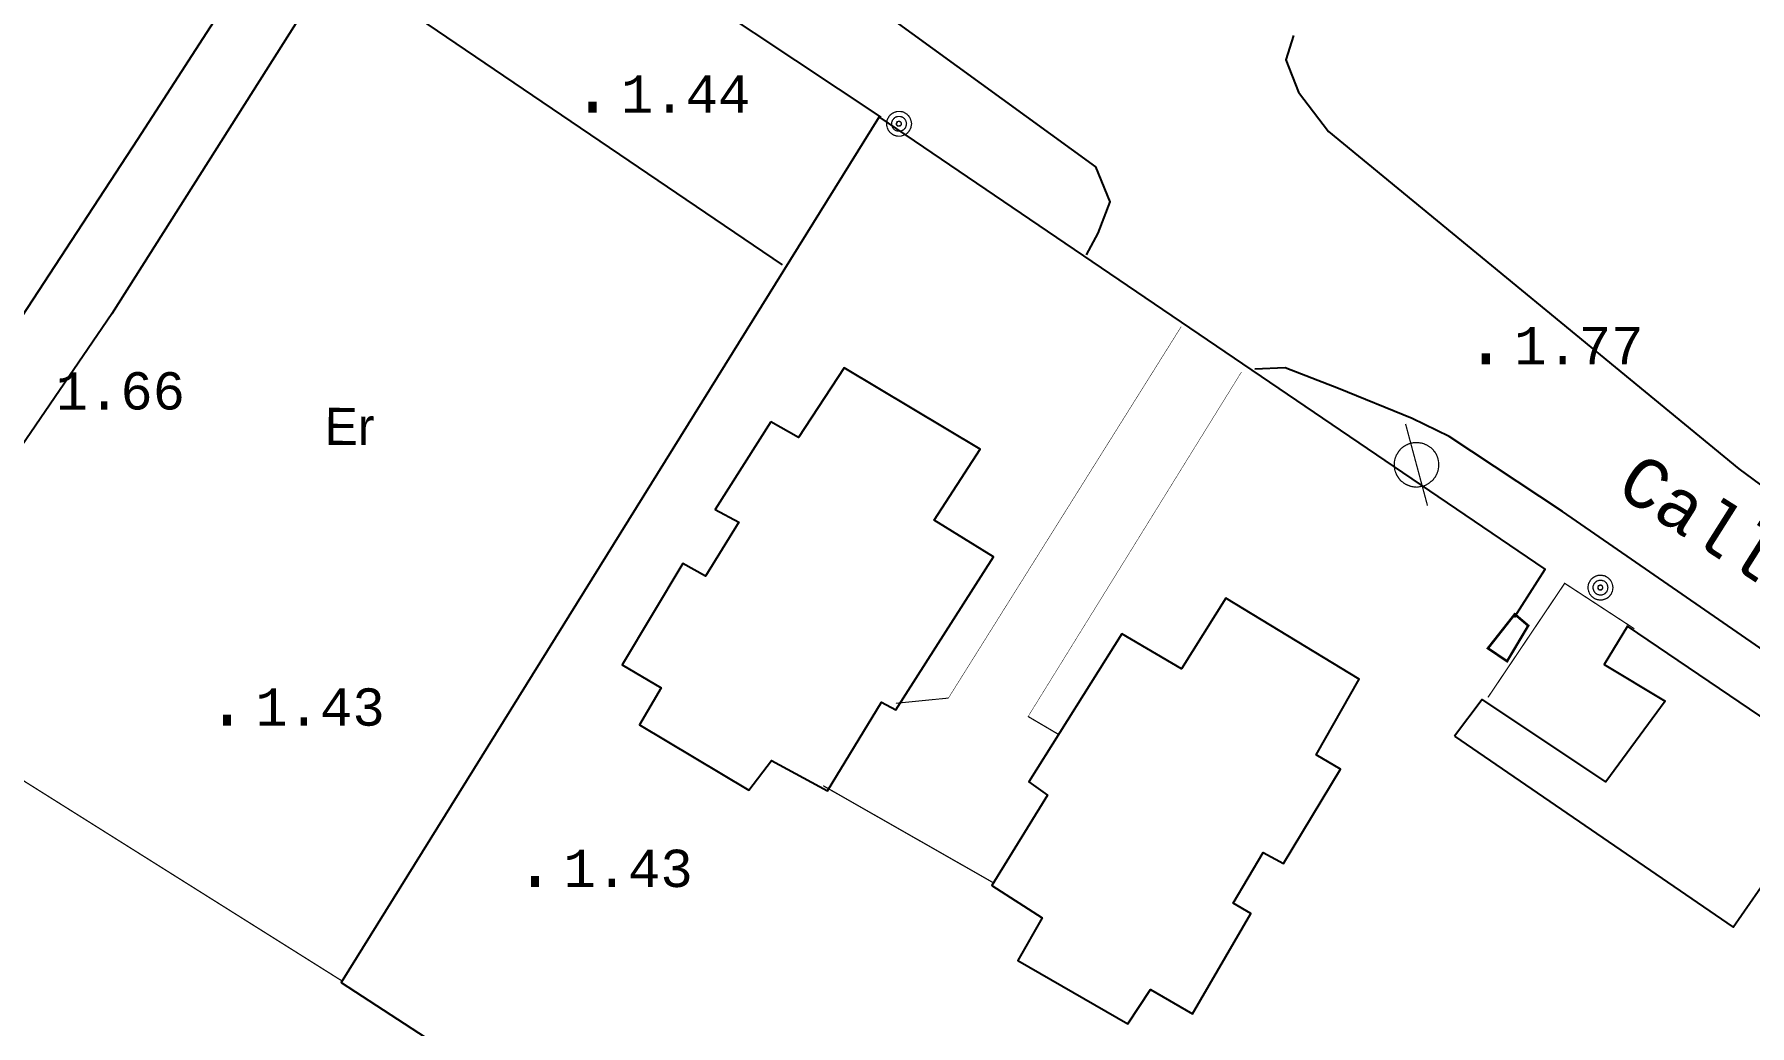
# Model space of a CAD drawing. Extents: x 743000 to 743800, y 4405200 to 4405700.
# Drawn here: x 743223 to 743291.9, y 4405416.3 to 4405456.1 of the extents above; entities that cross this region are included whole.
import ezdxf

# ---------------------------------------------------------------- set-up
doc = ezdxf.new("R2010")
doc.units = 0
doc.header["$MEASUREMENT"] = 0
for name, color, linetype in [('2', 7, 'CONTINUOUS'), ('24', 7, 'CONTINUOUS'), ('41', 7, 'CONTINUOUS'), ('42', 7, 'CONTINUOUS'), ('50', 7, 'CONTINUOUS'), ('51', 7, 'CONTINUOUS'), ('54', 7, 'CONTINUOUS'), ('6', 7, 'CONTINUOUS'), ('7', 7, 'CONTINUOUS'), ('8', 7, 'CONTINUOUS')]:
    doc.layers.add(name, color=color, linetype=linetype)
doc.styles.add('MONOTXT', font='monotxt', dxfattribs={"height": 0.2})
doc.styles.get("Standard").update_dxf_attribs({"font": 'txt', "height": 0.2})

msp = doc.modelspace()

# ---------------------------------------------------------------- linework, layer by layer
at = {"layer": '2', "color": 7, "linetype": 'Continuous'}
msp.add_3dface([(743800, 4405200), (743800, 4405700), (743000.0000000001, 4405700), (743000.0000000001, 4405200)], dxfattribs=at)
at = {"layer": '41', "color": 1, "linetype": 'Continuous', "extrusion": (-0.1403140980009736, -0.09077262520062986, 0.9859372619068413), "const_width": 0.05, "elevation": -504181.823442}
msp.add_lwpolyline([(-3295163.388251384, 2974560.180632784), (-3295166.445639862, 2974558.804342229), (-3295164.273141985, 2974553.658212327)], dxfattribs=at)
at = {"layer": '41', "color": 1, "linetype": 'Continuous', "extrusion": (-0.8517630524930423, 0.5239271918957202, 0), "const_width": 0.05, "elevation": 1675025.526704}
msp.add_lwpolyline([(-4141772.901611709, 2.61), (-4141808.956239705, 4.03)], dxfattribs=at)
at = {"layer": '41', "color": 1, "linetype": 'Continuous', "extrusion": (-0.001240661999984321, -0.001973113199975064, 0.9999972837873621), "const_width": 0.05, "elevation": -9612.042528}
msp.add_lwpolyline([(743234.8010275657, 4405407.73987354), (743216.5910415808, 4405419.189895828), (743199.9609675332, 4405394.169847125), (743220.730951548, 4405381.109821702)], dxfattribs=at)
at = {"layer": '41', "color": 1, "linetype": 'Continuous', "extrusion": (-0.5194552358123656, -0.8544976641203412, 0), "const_width": 0.05, "elevation": -4150510.495055}
msp.add_lwpolyline([(-1653291.983294287, 2.68), (-1653324.247864638, 2.32)], dxfattribs=at)
at = {"layer": '41', "color": 1, "linetype": 'Continuous'}
msp.add_polyline3d([(743282.4999999999, 4405432.72, 3.4), (743283.73, 4405434.65, 2.64), (743256.9799999999, 4405452.810000001, 2.7), (743235.3699999999, 4405418.05, 2.61), (743257.9599999998, 4405403.35, 2.61)], dxfattribs=at)
at = {"layer": '51', "color": 1, "linetype": 'Continuous', "extrusion": (0.02039352839962268, -0.003344970299938111, 0.999786434781502), "const_width": 0.1, "elevation": 425.923108}
msp.add_lwpolyline([(4467649.291031561, -20420.9084044092), (4467647.764289334, -20420.0645715258), (4467647.375777009, -20420.9084044095), (4467648.924500648, -20421.5162290981), (4467649.291031561, -20420.9084044092)], dxfattribs=at)
at = {"layer": '51', "color": 1, "linetype": 'Continuous'}
for points in [[(743252.6299999999, 4405440.560000001, 5.89), (743250.3899999999, 4405437.05, 7.2), (743251.3499999999, 4405436.53, 7.08), (743249.9999999999, 4405434.37, 7.24), (743249.0999999999, 4405434.88, 7.24), (743246.6599999998, 4405430.8, 7.34), (743248.2299999999, 4405429.88, 7.36), (743247.36, 4405428.39, 7.52), (743251.7499999999, 4405425.77, 7.52), (743252.65, 4405426.96, 7.52), (743254.9100000001, 4405425.74, 7.52), (743257.07, 4405429.31, 5.83), (743257.6499999998, 4405429, 5.83), (743261.57, 4405435.14, 5.83), (743259.19, 4405436.62, 6.75), (743261.04, 4405439.47, 5.98), (743255.5699999998, 4405442.73, 5.85), (743253.7399999999, 4405439.93, 6.15), (743252.6299999999, 4405440.560000001, 5.89)], [(743266.7199999999, 4405432.05, 5.91), (743262.9899999999, 4405426.11, 5.89), (743263.7399999999, 4405425.57, 7.54), (743261.4999999999, 4405421.94, 7.54), (743263.5199999998, 4405420.64, 7.54), (743262.55, 4405418.93, 7.54), (743266.9699999999, 4405416.38, 7.54), (743267.87, 4405417.76, 7.54), (743269.5599999998, 4405416.78, 7.54), (743271.91, 4405420.81, 7.54), (743271.19, 4405421.23, 7.54), (743272.4, 4405423.27, 6.03), (743273.22, 4405422.83, 6), (743275.51, 4405426.61, 5.91), (743274.5299999998, 4405427.19, 6.36), (743276.2499999999, 4405430.23, 5.86), (743270.8999999998, 4405433.48, 5.86), (743269.1199999999, 4405430.65, 6.63), (743266.7199999999, 4405432.05, 5.91)], [(743280.08, 4405427.94, 4), (743291.27, 4405420.27, 4.9), (743295.6299999999, 4405426.54, 4.85), (743287.0299999998, 4405432.36, 4.77), (743286.1, 4405430.82, 4.32), (743288.5399999998, 4405429.34, 5.32), (743286.16, 4405426.1, 5.29), (743281.2, 4405429.41, 4.21), (743280.08, 4405427.94, 4)]]:
    msp.add_polyline3d(points, dxfattribs=at)
at = {"layer": '54', "color": 1, "linetype": 'Continuous', "extrusion": (0.7718581900753206, -0.493119346884233, 0.4013330837871678), "const_width": 0.05, "elevation": -1598710.487183}
msp.add_lwpolyline([(4112639.340778754, 700508.1542122778), (4112621.733809084, 700507.7720879153), (4112620.420860298, 700511.9208667098)], dxfattribs=at)
at = {"layer": '54', "color": 1, "linetype": 'Continuous', "extrusion": (-0.7897008576008928, 0.4843736115005475, 0.3765033333004256), "const_width": 0.05, "elevation": 1546918.821586}
msp.add_lwpolyline([(-4143933.118546996, -628678.9906730932), (-4143916.840164809, -628679.1741761147), (-4143916.866224021, -628675.3529955486)], dxfattribs=at)
at = {"layer": '54', "color": 1, "linetype": 'Continuous', "const_width": 0.05, "elevation": 7.43}
msp.add_lwpolyline([(743254.73, 4405425.95), (743261.55, 4405422.06)], dxfattribs=at)
at = {"layer": '54', "color": 1, "linetype": 'Continuous'}
msp.add_polyline3d([(743257.06, 4405452.8, 2.48), (743241.7199999999, 4405463, 2.16), (743240.09, 4405460.27, 1.89), (743238.44, 4405456.810000001, 1.89), (743253.0799999998, 4405446.87, 2.46)], dxfattribs=at)
at = {"layer": '6', "color": 7, "linetype": 'Continuous'}
for points in [[(743060.62, 4405200, 1.66), (743071.24, 4405215.97, 1.67), (743082.66, 4405233.79, 1.67), (743094.6199999999, 4405251.49, 1.68), (743106.04, 4405269.310000001, 1.69), (743117.6, 4405287.02, 1.65), (743129.0899999999, 4405304.69, 1.64), (743135.6, 4405313.96, 1.64), (743147.89, 4405331.3, 1.65), (743158.6299999999, 4405349.060000001, 1.65), (743170.78, 4405366.18, 1.66), (743181.72, 4405383.11, 1.74), (743192.55, 4405399.96, 1.85), (743204.39, 4405417.68, 1.99), (743215.68, 4405434.3, 2), (743227.2099999998, 4405451.92, 2.1), (743238.7599999999, 4405469.79, 2.15), (743250.3499999999, 4405486.91, 1.94), (743251.19, 4405488.03, 1.91), (743251.7399999999, 4405489.01, 1.91)], [(743237.42, 4405462.68, 1.95), (743226.16, 4405444.91, 1.82), (743214.4899999999, 4405427.82, 1.8), (743203.4599999998, 4405410.75, 1.71), (743200.5899999999, 4405406.44, 1.71), (743200.14, 4405405.04, 1.7), (743200.0899999999, 4405403.43, 1.7), (743200.37, 4405401.86, 1.75), (743200.96, 4405400.39, 1.76), (743216.3099999998, 4405386.54, 1.84), (743234.1200000001, 4405375.5, 1.87), (743240.3799999999, 4405372.13, 1.87), (743251.1399999999, 4405365.98, 2), (743252.1699999998, 4405366.03, 2), (743253.07, 4405367.1, 2.36), (743253.5500000002, 4405368.1, 2.6), (743253.4499999998, 4405369.16, 2.69), (743253.8100000002, 4405370.36, 2.69)], [(743265.3099999998, 4405447.28, 2.6), (743265.7799999998, 4405448.14, 2.28), (743266.2499999999, 4405449.4, 2.15), (743265.6800000002, 4405450.810000001, 2.01), (743248.97, 4405462.95, 1.95)], [(743273.6199999999, 4405456.08, 2.36), (743273.31, 4405455.1, 2.3), (743273.82, 4405453.810000001, 2.18), (743275.02, 4405452.23, 2.13), (743291.4999999999, 4405438.68, 2.13), (743308.3699999999, 4405426.22, 2.13), (743325.6999999998, 4405413.41, 2.12), (743343.1800000002, 4405402.36, 2.12), (743360.93, 4405391.82, 2.27), (743373.74, 4405385.26, 2.3), (743374.9099999998, 4405385.32, 2.3), (743376.03, 4405386.07, 2.37), (743377.17, 4405387.23, 2.52), (743378.2599999999, 4405388.87, 2.55), (743381.26, 4405394.43, 2.43)], [(743336.3100000002, 4405400.99, 2.46), (743318.75, 4405413.51, 2.46), (743301.4, 4405425.24, 2.39), (743284.42, 4405436.97, 2.51), (743279.8699999999, 4405439.97, 2.51), (743278.38, 4405440.7, 2.51), (743275.43, 4405441.9, 2.94), (743273.2899999998, 4405442.73, 3), (743272.07, 4405442.68, 2.75)]]:
    msp.add_polyline3d(points, dxfattribs=at)
at = {"layer": '7', "color": 7, "linetype": 'Continuous', "const_width": 0.05, "elevation": 2.13}
for points in [[(743258.0199999998, 4405452.97), (743257.99, 4405452.98), (743257.9699999999, 4405453), (743257.94, 4405453.01), (743257.91, 4405453.02), (743257.87, 4405453.02), (743257.8399999999, 4405453.03), (743257.81, 4405453.03), (743257.78, 4405453.03), (743257.7499999999, 4405453.03), (743257.72, 4405453.03), (743257.6899999998, 4405453.03), (743257.66, 4405453.02), (743257.63, 4405453.01), (743257.5899999999, 4405453), (743257.57, 4405452.99), (743257.5400000002, 4405452.97), (743257.5099999999, 4405452.96), (743257.4899999999, 4405452.94), (743257.4599999998, 4405452.92), (743257.44, 4405452.9), (743257.41, 4405452.88), (743257.39, 4405452.85), (743257.37, 4405452.83), (743257.36, 4405452.8), (743257.3399999999, 4405452.77), (743257.3299999998, 4405452.75), (743257.31, 4405452.72), (743257.3, 4405452.69), (743257.29, 4405452.66), (743257.29, 4405452.63), (743257.2800000001, 4405452.6), (743257.2800000001, 4405452.560000001), (743257.2800000001, 4405452.53), (743257.2800000001, 4405452.5), (743257.2800000001, 4405452.47), (743257.29, 4405452.44), (743257.3, 4405452.41), (743257.3, 4405452.38), (743257.3200000002, 4405452.35), (743257.3299999998, 4405452.32), (743257.3399999999, 4405452.29), (743257.36, 4405452.26), (743257.3799999999, 4405452.24), (743257.4, 4405452.21), (743257.4199999998, 4405452.19), (743257.44, 4405452.17), (743257.4699999999, 4405452.15), (743257.4899999999, 4405452.13), (743257.52, 4405452.11), (743257.55, 4405452.09), (743257.57, 4405452.08), (743257.6, 4405452.07), (743257.63, 4405452.060000001), (743257.66, 4405452.05), (743257.6899999998, 4405452.05), (743257.7299999999, 4405452.04), (743257.7599999999, 4405452.04), (743257.7900000002, 4405452.04), (743257.82, 4405452.04), (743257.8499999999, 4405452.04), (743257.88, 4405452.05), (743257.91, 4405452.060000001), (743257.94, 4405452.07), (743257.9699999999, 4405452.08), (743257.9999999999, 4405452.09), (743258.0300000001, 4405452.11), (743258.06, 4405452.12), (743258.0799999998, 4405452.14), (743258.11, 4405452.16), (743258.13, 4405452.18), (743258.15, 4405452.21), (743258.17, 4405452.23), (743258.19, 4405452.26), (743258.21, 4405452.28), (743258.2199999999, 4405452.31), (743258.23, 4405452.34), (743258.25, 4405452.37), (743258.2599999999, 4405452.4), (743258.2599999999, 4405452.43), (743258.2699999998, 4405452.46), (743258.2699999998, 4405452.49), (743258.2799999998, 4405452.52), (743258.2799999998, 4405452.560000001), (743258.2699999998, 4405452.59), (743258.2699999998, 4405452.62), (743258.2599999999, 4405452.65), (743258.25, 4405452.68), (743258.2399999999, 4405452.71), (743258.23, 4405452.74), (743258.2199999999, 4405452.77), (743258.1999999998, 4405452.8), (743258.1799999998, 4405452.82), (743258.17, 4405452.85), (743258.15, 4405452.87), (743258.12, 4405452.89), (743258.0999999999, 4405452.92), (743258.0799999998, 4405452.93), (743258.0500000002, 4405452.95), (743258.0199999998, 4405452.97)], [(743257.92, 4405452.8), (743257.91, 4405452.810000001), (743257.8899999999, 4405452.810000001), (743257.87, 4405452.82), (743257.8499999999, 4405452.82), (743257.8299999998, 4405452.83), (743257.82, 4405452.83), (743257.8, 4405452.83), (743257.78, 4405452.83), (743257.7599999999, 4405452.83), (743257.74, 4405452.83), (743257.72, 4405452.83), (743257.7000000002, 4405452.82), (743257.68, 4405452.82), (743257.6699999998, 4405452.810000001), (743257.6499999998, 4405452.810000001), (743257.63, 4405452.8), (743257.62, 4405452.79), (743257.6, 4405452.78), (743257.5899999999, 4405452.76), (743257.57, 4405452.75), (743257.56, 4405452.74), (743257.55, 4405452.72), (743257.5400000002, 4405452.71), (743257.52, 4405452.69), (743257.5099999999, 4405452.68), (743257.5099999999, 4405452.66), (743257.4999999999, 4405452.64), (743257.4899999999, 4405452.63), (743257.4899999999, 4405452.61), (743257.48, 4405452.59), (743257.48, 4405452.57), (743257.48, 4405452.55), (743257.48, 4405452.53), (743257.48, 4405452.51), (743257.48, 4405452.49), (743257.4899999999, 4405452.48), (743257.4899999999, 4405452.46), (743257.4999999999, 4405452.44), (743257.4999999999, 4405452.42), (743257.5099999999, 4405452.4), (743257.52, 4405452.39), (743257.53, 4405452.37), (743257.5400000002, 4405452.36), (743257.55, 4405452.34), (743257.56, 4405452.33), (743257.5799999998, 4405452.31), (743257.5899999999, 4405452.3), (743257.61, 4405452.29), (743257.62, 4405452.28), (743257.64, 4405452.27), (743257.66, 4405452.26), (743257.6699999998, 4405452.26), (743257.6899999998, 4405452.25), (743257.7099999998, 4405452.25), (743257.7299999999, 4405452.24), (743257.7499999999, 4405452.24), (743257.7699999998, 4405452.24), (743257.7900000002, 4405452.24), (743257.8, 4405452.24), (743257.82, 4405452.24), (743257.8399999999, 4405452.24), (743257.86, 4405452.25), (743257.88, 4405452.26), (743257.9, 4405452.26), (743257.91, 4405452.27), (743257.9299999998, 4405452.28), (743257.95, 4405452.29), (743257.9599999998, 4405452.3), (743257.9699999999, 4405452.31), (743257.99, 4405452.33), (743257.9999999999, 4405452.34), (743258.0099999999, 4405452.36), (743258.0300000001, 4405452.37), (743258.04, 4405452.39), (743258.04, 4405452.4), (743258.0500000002, 4405452.42), (743258.06, 4405452.44), (743258.06, 4405452.46), (743258.0700000002, 4405452.47), (743258.0700000002, 4405452.49), (743258.0700000002, 4405452.51), (743258.0700000002, 4405452.53), (743258.0799999998, 4405452.55), (743258.0700000002, 4405452.57), (743258.0700000002, 4405452.59), (743258.0700000002, 4405452.61), (743258.06, 4405452.62), (743258.0500000002, 4405452.64), (743258.0500000002, 4405452.66), (743258.04, 4405452.68), (743258.0300000001, 4405452.69), (743258.0199999998, 4405452.71), (743258.0099999999, 4405452.72), (743257.9999999999, 4405452.74), (743257.9799999999, 4405452.75), (743257.9699999999, 4405452.76), (743257.95, 4405452.78), (743257.94, 4405452.79), (743257.92, 4405452.8)], [(743257.82, 4405452.62), (743257.82, 4405452.63), (743257.81, 4405452.63), (743257.81, 4405452.63), (743257.8, 4405452.63), (743257.7900000002, 4405452.63), (743257.7900000002, 4405452.64), (743257.78, 4405452.64), (743257.7699999998, 4405452.64), (743257.7699999998, 4405452.64), (743257.7599999999, 4405452.64), (743257.7599999999, 4405452.64), (743257.7499999999, 4405452.63), (743257.7499999999, 4405452.63), (743257.74, 4405452.63), (743257.7299999999, 4405452.63), (743257.7299999999, 4405452.63), (743257.72, 4405452.62), (743257.72, 4405452.62), (743257.7099999998, 4405452.62), (743257.7099999998, 4405452.61), (743257.7000000002, 4405452.61), (743257.7000000002, 4405452.6), (743257.6899999998, 4405452.6), (743257.6899999998, 4405452.59), (743257.6899999998, 4405452.59), (743257.68, 4405452.58), (743257.68, 4405452.58), (743257.68, 4405452.57), (743257.68, 4405452.57), (743257.68, 4405452.560000001), (743257.6699999998, 4405452.55), (743257.6699999998, 4405452.55), (743257.6699999998, 4405452.54), (743257.6699999998, 4405452.53), (743257.6699999998, 4405452.53), (743257.6699999998, 4405452.52), (743257.68, 4405452.52), (743257.68, 4405452.51), (743257.68, 4405452.5), (743257.68, 4405452.5), (743257.68, 4405452.49), (743257.6899999998, 4405452.49), (743257.6899999998, 4405452.48), (743257.6899999998, 4405452.48), (743257.7000000002, 4405452.47), (743257.7000000002, 4405452.47), (743257.7099999998, 4405452.46), (743257.7099999998, 4405452.46), (743257.72, 4405452.46), (743257.72, 4405452.45), (743257.7299999999, 4405452.45), (743257.7299999999, 4405452.45), (743257.74, 4405452.45), (743257.7499999999, 4405452.44), (743257.7499999999, 4405452.44), (743257.7599999999, 4405452.44), (743257.7699999998, 4405452.44), (743257.7699999998, 4405452.44), (743257.78, 4405452.44), (743257.78, 4405452.44), (743257.7900000002, 4405452.44), (743257.8, 4405452.44), (743257.8, 4405452.45), (743257.81, 4405452.45), (743257.81, 4405452.45), (743257.82, 4405452.45), (743257.82, 4405452.46), (743257.8299999998, 4405452.46), (743257.8299999998, 4405452.46), (743257.8399999999, 4405452.47), (743257.8399999999, 4405452.47), (743257.8499999999, 4405452.48), (743257.8499999999, 4405452.48), (743257.8499999999, 4405452.49), (743257.86, 4405452.49), (743257.86, 4405452.5), (743257.86, 4405452.5), (743257.87, 4405452.51), (743257.87, 4405452.52), (743257.87, 4405452.52), (743257.87, 4405452.53), (743257.87, 4405452.53), (743257.87, 4405452.54), (743257.87, 4405452.55), (743257.87, 4405452.55), (743257.87, 4405452.560000001), (743257.87, 4405452.560000001), (743257.86, 4405452.57), (743257.86, 4405452.58), (743257.86, 4405452.58), (743257.86, 4405452.59), (743257.8499999999, 4405452.59), (743257.8499999999, 4405452.6), (743257.8499999999, 4405452.6), (743257.8399999999, 4405452.61), (743257.8399999999, 4405452.61), (743257.8299999998, 4405452.62), (743257.8299999998, 4405452.62), (743257.82, 4405452.62)], [(743286.19, 4405434.34), (743286.16, 4405434.35), (743286.14, 4405434.37), (743286.1099999999, 4405434.38), (743286.0799999998, 4405434.39), (743286.04, 4405434.39), (743286.0099999999, 4405434.4), (743285.98, 4405434.4), (743285.95, 4405434.4), (743285.9199999998, 4405434.4), (743285.89, 4405434.4), (743285.86, 4405434.4), (743285.8299999998, 4405434.39), (743285.7999999998, 4405434.38), (743285.76, 4405434.37), (743285.7399999999, 4405434.36), (743285.7099999998, 4405434.34), (743285.68, 4405434.33), (743285.6599999998, 4405434.31), (743285.63, 4405434.29), (743285.61, 4405434.27), (743285.5799999998, 4405434.25), (743285.56, 4405434.22), (743285.54, 4405434.2), (743285.53, 4405434.17), (743285.51, 4405434.14), (743285.4999999999, 4405434.12), (743285.4799999999, 4405434.09), (743285.47, 4405434.06), (743285.4599999998, 4405434.03), (743285.4599999998, 4405434), (743285.4500000002, 4405433.97), (743285.4500000002, 4405433.93), (743285.4500000002, 4405433.9), (743285.4500000002, 4405433.87), (743285.4500000002, 4405433.84), (743285.4599999998, 4405433.810000001), (743285.47, 4405433.78), (743285.47, 4405433.75), (743285.4899999999, 4405433.72), (743285.4999999999, 4405433.69), (743285.51, 4405433.66), (743285.53, 4405433.63), (743285.55, 4405433.61), (743285.57, 4405433.58), (743285.59, 4405433.560000001), (743285.61, 4405433.54), (743285.6399999999, 4405433.52), (743285.6599999998, 4405433.5), (743285.6900000002, 4405433.48), (743285.7199999999, 4405433.46), (743285.7399999999, 4405433.45), (743285.77, 4405433.44), (743285.7999999998, 4405433.43), (743285.8299999998, 4405433.42), (743285.86, 4405433.42), (743285.9, 4405433.41), (743285.9299999998, 4405433.41), (743285.9599999998, 4405433.41), (743285.9899999999, 4405433.41), (743286.0200000001, 4405433.41), (743286.05, 4405433.42), (743286.0799999998, 4405433.43), (743286.1099999999, 4405433.44), (743286.14, 4405433.45), (743286.1699999998, 4405433.46), (743286.2000000002, 4405433.48), (743286.2299999999, 4405433.49), (743286.2499999999, 4405433.51), (743286.28, 4405433.53), (743286.3, 4405433.55), (743286.32, 4405433.58), (743286.3399999999, 4405433.6), (743286.36, 4405433.63), (743286.38, 4405433.65), (743286.3899999999, 4405433.68), (743286.4, 4405433.71), (743286.42, 4405433.74), (743286.4299999998, 4405433.77), (743286.4299999998, 4405433.8), (743286.4399999998, 4405433.83), (743286.4399999998, 4405433.86), (743286.4500000002, 4405433.89), (743286.4500000002, 4405433.93), (743286.4399999998, 4405433.96), (743286.4399999998, 4405433.99), (743286.4299999998, 4405434.02), (743286.42, 4405434.05), (743286.41, 4405434.08), (743286.4, 4405434.11), (743286.3899999999, 4405434.14), (743286.37, 4405434.17), (743286.3499999999, 4405434.19), (743286.3399999999, 4405434.22), (743286.32, 4405434.24), (743286.2900000002, 4405434.26), (743286.27, 4405434.29), (743286.2499999999, 4405434.3), (743286.2199999999, 4405434.32), (743286.19, 4405434.34)], [(743286.0899999999, 4405434.17), (743286.0799999998, 4405434.18), (743286.06, 4405434.18), (743286.04, 4405434.19), (743286.0200000001, 4405434.19), (743285.9999999999, 4405434.2), (743285.9899999999, 4405434.2), (743285.9699999999, 4405434.2), (743285.95, 4405434.2), (743285.9299999998, 4405434.2), (743285.9099999998, 4405434.2), (743285.89, 4405434.2), (743285.87, 4405434.19), (743285.85, 4405434.19), (743285.8399999999, 4405434.18), (743285.82, 4405434.18), (743285.7999999998, 4405434.17), (743285.79, 4405434.16), (743285.77, 4405434.15), (743285.76, 4405434.13), (743285.7399999999, 4405434.12), (743285.7299999999, 4405434.11), (743285.7199999999, 4405434.09), (743285.7099999998, 4405434.08), (743285.6900000002, 4405434.06), (743285.68, 4405434.05), (743285.68, 4405434.03), (743285.67, 4405434.01), (743285.6599999998, 4405434), (743285.6599999998, 4405433.98), (743285.65, 4405433.96), (743285.65, 4405433.94), (743285.65, 4405433.92), (743285.65, 4405433.9), (743285.65, 4405433.88), (743285.65, 4405433.86), (743285.6599999998, 4405433.85), (743285.6599999998, 4405433.83), (743285.67, 4405433.810000001), (743285.67, 4405433.79), (743285.68, 4405433.77), (743285.6900000002, 4405433.76), (743285.7000000002, 4405433.74), (743285.7099999998, 4405433.73), (743285.7199999999, 4405433.71), (743285.7299999999, 4405433.7), (743285.7499999999, 4405433.68), (743285.76, 4405433.67), (743285.7800000001, 4405433.66), (743285.79, 4405433.65), (743285.81, 4405433.64), (743285.8299999998, 4405433.63), (743285.8399999999, 4405433.63), (743285.86, 4405433.62), (743285.8799999999, 4405433.62), (743285.9, 4405433.61), (743285.9199999998, 4405433.61), (743285.9400000002, 4405433.61), (743285.9599999998, 4405433.61), (743285.9699999999, 4405433.61), (743285.9899999999, 4405433.61), (743286.0099999999, 4405433.61), (743286.03, 4405433.62), (743286.05, 4405433.63), (743286.07, 4405433.63), (743286.0799999998, 4405433.64), (743286.1, 4405433.65), (743286.12, 4405433.66), (743286.1299999999, 4405433.67), (743286.14, 4405433.68), (743286.16, 4405433.7), (743286.1699999998, 4405433.71), (743286.18, 4405433.73), (743286.2000000002, 4405433.74), (743286.2099999998, 4405433.76), (743286.2099999998, 4405433.77), (743286.2199999999, 4405433.79), (743286.2299999999, 4405433.810000001), (743286.2299999999, 4405433.83), (743286.2399999999, 4405433.84), (743286.2399999999, 4405433.86), (743286.2399999999, 4405433.88), (743286.2399999999, 4405433.9), (743286.2499999999, 4405433.92), (743286.2399999999, 4405433.94), (743286.2399999999, 4405433.96), (743286.2399999999, 4405433.98), (743286.2299999999, 4405433.99), (743286.2199999999, 4405434.01), (743286.2199999999, 4405434.03), (743286.2099999998, 4405434.05), (743286.2000000002, 4405434.06), (743286.19, 4405434.08), (743286.18, 4405434.09), (743286.1699999998, 4405434.11), (743286.1499999998, 4405434.12), (743286.14, 4405434.13), (743286.12, 4405434.15), (743286.1099999999, 4405434.16), (743286.0899999999, 4405434.17)], [(743285.9899999999, 4405433.99), (743285.9899999999, 4405434), (743285.98, 4405434), (743285.98, 4405434), (743285.9699999999, 4405434), (743285.9599999998, 4405434), (743285.9599999998, 4405434.01), (743285.95, 4405434.01), (743285.9400000002, 4405434.01), (743285.9400000002, 4405434.01), (743285.9299999998, 4405434.01), (743285.9299999998, 4405434.01), (743285.9199999998, 4405434), (743285.9199999998, 4405434), (743285.9099999998, 4405434), (743285.9, 4405434), (743285.9, 4405434), (743285.89, 4405433.99), (743285.89, 4405433.99), (743285.8799999999, 4405433.99), (743285.8799999999, 4405433.98), (743285.87, 4405433.98), (743285.87, 4405433.97), (743285.86, 4405433.97), (743285.86, 4405433.96), (743285.86, 4405433.96), (743285.85, 4405433.95), (743285.85, 4405433.95), (743285.85, 4405433.94), (743285.85, 4405433.94), (743285.85, 4405433.93), (743285.8399999999, 4405433.92), (743285.8399999999, 4405433.92), (743285.8399999999, 4405433.91), (743285.8399999999, 4405433.9), (743285.8399999999, 4405433.9), (743285.8399999999, 4405433.89), (743285.85, 4405433.89), (743285.85, 4405433.88), (743285.85, 4405433.87), (743285.85, 4405433.87), (743285.85, 4405433.86), (743285.86, 4405433.86), (743285.86, 4405433.85), (743285.86, 4405433.85), (743285.87, 4405433.84), (743285.87, 4405433.84), (743285.8799999999, 4405433.83), (743285.8799999999, 4405433.83), (743285.89, 4405433.83), (743285.89, 4405433.82), (743285.9, 4405433.82), (743285.9, 4405433.82), (743285.9099999998, 4405433.82), (743285.9199999998, 4405433.810000001), (743285.9199999998, 4405433.810000001), (743285.9299999998, 4405433.810000001), (743285.9400000002, 4405433.810000001), (743285.9400000002, 4405433.810000001), (743285.95, 4405433.810000001), (743285.95, 4405433.810000001), (743285.9599999998, 4405433.810000001), (743285.9699999999, 4405433.810000001), (743285.9699999999, 4405433.82), (743285.98, 4405433.82), (743285.98, 4405433.82), (743285.9899999999, 4405433.82), (743285.9899999999, 4405433.83), (743285.9999999999, 4405433.83), (743285.9999999999, 4405433.83), (743286.0099999999, 4405433.84), (743286.0099999999, 4405433.84), (743286.0200000001, 4405433.85), (743286.0200000001, 4405433.85), (743286.0200000001, 4405433.86), (743286.03, 4405433.86), (743286.03, 4405433.87), (743286.03, 4405433.87), (743286.04, 4405433.88), (743286.04, 4405433.89), (743286.04, 4405433.89), (743286.04, 4405433.9), (743286.04, 4405433.9), (743286.04, 4405433.91), (743286.04, 4405433.92), (743286.04, 4405433.92), (743286.04, 4405433.93), (743286.04, 4405433.93), (743286.03, 4405433.94), (743286.03, 4405433.95), (743286.03, 4405433.95), (743286.03, 4405433.96), (743286.0200000001, 4405433.96), (743286.0200000001, 4405433.97), (743286.0200000001, 4405433.97), (743286.0099999999, 4405433.98), (743286.0099999999, 4405433.98), (743285.9999999999, 4405433.99), (743285.9999999999, 4405433.99), (743285.9899999999, 4405433.99)]]:
    msp.add_lwpolyline(points, dxfattribs=at)
at = {"layer": '8', "color": 7, "linetype": 'Continuous', "const_width": 0.05, "elevation": 2.27}
for points in [[(743279, 4405437.2), (743278.1199999999, 4405440.48)], [(743279.0099999999, 4405439.61), (743278.9599999998, 4405439.64), (743278.9, 4405439.66), (743278.8499999999, 4405439.69), (743278.8, 4405439.7), (743278.74, 4405439.72), (743278.69, 4405439.72), (743278.6299999999, 4405439.73), (743278.5799999998, 4405439.73), (743278.52, 4405439.73), (743278.4599999998, 4405439.73), (743278.4000000001, 4405439.72), (743278.3499999999, 4405439.71), (743278.29, 4405439.69), (743278.2399999999, 4405439.68), (743278.19, 4405439.65), (743278.14, 4405439.63), (743278.09, 4405439.6), (743278.0399999998, 4405439.57), (743277.9999999999, 4405439.54), (743277.9499999998, 4405439.5), (743277.9099999998, 4405439.46), (743277.88, 4405439.42), (743277.8399999999, 4405439.37), (743277.8100000002, 4405439.32), (743277.7799999998, 4405439.27), (743277.7499999999, 4405439.23), (743277.7299999999, 4405439.17), (743277.7099999998, 4405439.12), (743277.6899999998, 4405439.06), (743277.68, 4405439.01), (743277.67, 4405438.95), (743277.67, 4405438.9), (743277.67, 4405438.84), (743277.67, 4405438.78), (743277.67, 4405438.73), (743277.68, 4405438.67), (743277.6899999998, 4405438.62), (743277.7099999998, 4405438.560000001), (743277.7299999999, 4405438.51), (743277.7499999999, 4405438.46), (743277.7799999998, 4405438.4), (743277.8100000002, 4405438.36), (743277.8399999999, 4405438.310000001), (743277.87, 4405438.27), (743277.9099999998, 4405438.22), (743277.9499999998, 4405438.18), (743277.9999999999, 4405438.15), (743278.0399999998, 4405438.11), (743278.09, 4405438.08), (743278.14, 4405438.05), (743278.19, 4405438.03), (743278.2399999999, 4405438.01), (743278.29, 4405437.99), (743278.3499999999, 4405437.97), (743278.41, 4405437.96), (743278.4599999998, 4405437.95), (743278.52, 4405437.95), (743278.57, 4405437.94), (743278.6299999999, 4405437.95), (743278.69, 4405437.96), (743278.74, 4405437.97), (743278.8, 4405437.98), (743278.8499999999, 4405437.99), (743278.9100000001, 4405438.01), (743278.9599999998, 4405438.04), (743279.0099999999, 4405438.07), (743279.0599999998, 4405438.1), (743279.0999999999, 4405438.13), (743279.1399999999, 4405438.17), (743279.19, 4405438.2), (743279.23, 4405438.24), (743279.2599999999, 4405438.29), (743279.2999999998, 4405438.33), (743279.33, 4405438.38), (743279.35, 4405438.43), (743279.3799999999, 4405438.48), (743279.4, 4405438.54), (743279.4200000002, 4405438.59), (743279.43, 4405438.64), (743279.44, 4405438.7), (743279.45, 4405438.76), (743279.45, 4405438.81), (743279.45, 4405438.87), (743279.45, 4405438.92), (743279.44, 4405438.98), (743279.43, 4405439.04), (743279.4200000002, 4405439.09), (743279.4, 4405439.15), (743279.3799999999, 4405439.2), (743279.3599999999, 4405439.25), (743279.33, 4405439.3), (743279.2999999998, 4405439.35), (743279.2599999999, 4405439.39), (743279.23, 4405439.44), (743279.19, 4405439.48), (743279.1500000001, 4405439.52), (743279.0999999999, 4405439.55), (743279.0499999998, 4405439.58), (743279.0099999999, 4405439.61)]]:
    msp.add_lwpolyline(points, dxfattribs=at)

# ---------------------------------------------------------------- texts
at = {"layer": '24', "color": 7, "linetype": 'Continuous', "style": 'MONOTXT'}
for s, height, p in [('1.44                        ', 1.5, (743246.61, 4405452.98, 1.44)), ('.                           ', 1.99, (743244.6099999999, 4405452.98, 1.44)), ('1.77                        ', 1.5, (743282.4799999999, 4405442.88, 1.77)), ('.                           ', 1.99, (743280.4799999999, 4405442.88, 1.77)), ('1.66                        ', 1.5, (743223.9099999998, 4405441.06, 1.66)), ('1.43                        ', 1.5, (743231.93, 4405428.36, 1.43)), ('.                           ', 1.99, (743229.93, 4405428.36, 1.43)), ('1.43                        ', 1.5, (743244.3, 4405421.88, 1.43)), ('.                           ', 1.99, (743242.3, 4405421.88, 1.43))]:
    msp.add_text(s, height=height, dxfattribs=at).set_placement(p)
at = {"layer": '42', "color": 7, "linetype": 'Continuous'}
msp.add_text('Er                          ', height=1.49, rotation=359.7900000066, dxfattribs=at).set_placement((743234.71, 4405439.64, 2.04))
at = {"layer": '50', "color": 7, "linetype": 'Continuous', "style": 'MONOTXT'}
msp.add_text('Calle                       ', height=1.99, rotation=327.6999999869, dxfattribs=at).set_placement((743286.49, 4405437.71))

doc.saveas('drawing.dxf')
